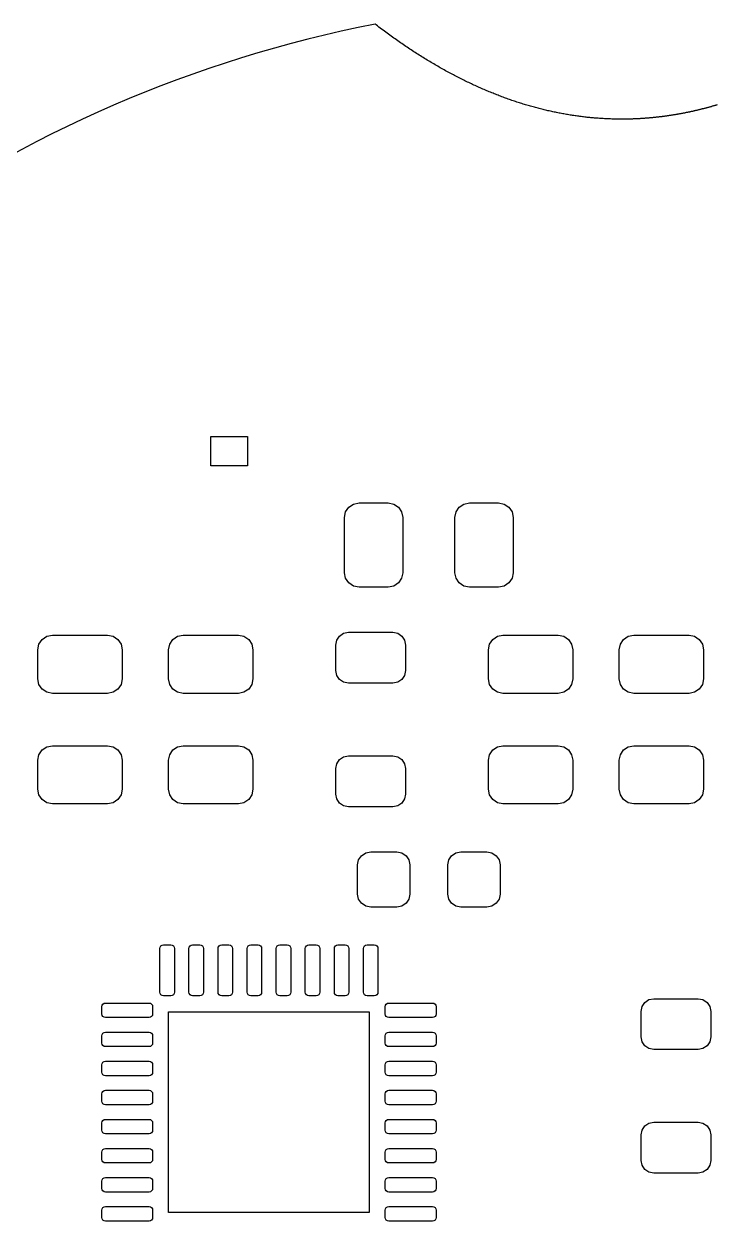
# Model space of a CAD drawing. Extents: x 0 to 44, y 0 to 43.6.
# Drawn here: x 11.72 to 23.64, y 22.9 to 43.59 of the extents above; entities that cross this region are included whole.
import ezdxf

# ---------------------------------------------------------------- set-up
doc = ezdxf.new("R2010")
doc.units = 0
doc.layers.add('BLACK', color=7, linetype='CONTINUOUS')
doc.layers.add('WHITE', color=7, linetype='CONTINUOUS')

msp = doc.modelspace()

# ---------------------------------------------------------------- linework, layer by layer
at = {"layer": 'BLACK', "linetype": 'CONTINUOUS'}
for p, q in [((14.934556, 35.993393), (14.934556, 36.493393)), ((14.934556, 36.493393), (15.564556, 36.493393)), ((15.564556, 36.493393), (15.564556, 35.993393)), ((15.564556, 35.993393), (14.934556, 35.993393)), ((17.234556, 35.103393), (17.253586, 35.199064)), ((17.253586, 35.199064), (17.307779, 35.28017)), ((17.307779, 35.28017), (17.388885, 35.334363)), ((17.388885, 35.334363), (17.484556, 35.353393)), ((17.484556, 35.353393), (17.984556, 35.353393)), ((17.984556, 35.353393), (18.080227, 35.334363)), ((18.080227, 35.334363), (18.161333, 35.28017)), ((18.161333, 35.28017), (18.215526, 35.199064)), ((18.215526, 35.199064), (18.234556, 35.103393)), ((19.134556, 35.103393), (19.153586, 35.199064)), ((19.153586, 35.199064), (19.207779, 35.28017)), ((19.207779, 35.28017), (19.288885, 35.334363)), ((19.288885, 35.334363), (19.384556, 35.353393)), ((19.384556, 35.353393), (19.884556, 35.353393)), ((19.884556, 35.353393), (19.980227, 35.334363)), ((19.980227, 35.334363), (20.061333, 35.28017)), ((20.061333, 35.28017), (20.115526, 35.199064)), ((20.115526, 35.199064), (20.134556, 35.103393)), ((17.234556, 34.153393), (17.234556, 35.103393)), ((18.234556, 35.103393), (18.234556, 34.153393)), ((19.134556, 34.153393), (19.134556, 35.103393)), ((20.134556, 35.103393), (20.134556, 34.153393)), ((17.253586, 34.057722), (17.234556, 34.153393)), ((18.234556, 34.153393), (18.215526, 34.057722)), ((19.153586, 34.057722), (19.134556, 34.153393)), ((20.134556, 34.153393), (20.115526, 34.057722)), ((17.307779, 33.976616), (17.253586, 34.057722)), ((17.388885, 33.922423), (17.307779, 33.976616)), ((17.484556, 33.903393), (17.388885, 33.922423)), ((18.080227, 33.922423), (17.984556, 33.903393)), ((18.161333, 33.976616), (18.080227, 33.922423)), ((18.215526, 34.057722), (18.161333, 33.976616)), ((19.207779, 33.976616), (19.153586, 34.057722)), ((19.288885, 33.922423), (19.207779, 33.976616)), ((19.384556, 33.903393), (19.288885, 33.922423)), ((19.980227, 33.922423), (19.884556, 33.903393)), ((20.061333, 33.976616), (19.980227, 33.922423)), ((20.115526, 34.057722), (20.061333, 33.976616)), ((17.984556, 33.903393), (17.484556, 33.903393)), ((19.884556, 33.903393), (19.384556, 33.903393)), ((17.148626, 33.064323), (17.219594, 33.111742)), ((17.219594, 33.111742), (17.303306, 33.128393)), ((17.303306, 33.128393), (18.065806, 33.128393)), ((18.065806, 33.128393), (18.149518, 33.111742)), ((18.149518, 33.111742), (18.220486, 33.064323)), ((11.959556, 32.828393), (11.978586, 32.924064)), ((11.978586, 32.924064), (12.032779, 33.00517)), ((12.032779, 33.00517), (12.113885, 33.059363)), ((12.113885, 33.059363), (12.209556, 33.078393)), ((12.209556, 33.078393), (13.159556, 33.078393)), ((13.159556, 33.078393), (13.255227, 33.059363)), ((13.255227, 33.059363), (13.336333, 33.00517)), ((13.336333, 33.00517), (13.390526, 32.924064)), ((13.390526, 32.924064), (13.409556, 32.828393)), ((14.209556, 32.828393), (14.228586, 32.924064)), ((14.228586, 32.924064), (14.282779, 33.00517)), ((14.282779, 33.00517), (14.363885, 33.059363)), ((14.363885, 33.059363), (14.459556, 33.078393)), ((14.459556, 33.078393), (15.409556, 33.078393)), ((15.409556, 33.078393), (15.505227, 33.059363)), ((15.505227, 33.059363), (15.586333, 33.00517)), ((15.586333, 33.00517), (15.640526, 32.924064)), ((15.640526, 32.924064), (15.659556, 32.828393)), ((17.084556, 32.909643), (17.101207, 32.993355)), ((17.084556, 32.472143), (17.084556, 32.909643)), ((17.101207, 32.993355), (17.148626, 33.064323)), ((18.220486, 33.064323), (18.267905, 32.993355)), ((18.267905, 32.993355), (18.284556, 32.909643)), ((18.284556, 32.909643), (18.284556, 32.472143)), ((19.709556, 32.828393), (19.728586, 32.924064)), ((19.728586, 32.924064), (19.782779, 33.00517)), ((19.782779, 33.00517), (19.863885, 33.059363)), ((19.863885, 33.059363), (19.959556, 33.078393)), ((19.959556, 33.078393), (20.909556, 33.078393)), ((20.909556, 33.078393), (21.005227, 33.059363)), ((21.005227, 33.059363), (21.086333, 33.00517)), ((21.086333, 33.00517), (21.140526, 32.924064)), ((21.140526, 32.924064), (21.159556, 32.828393)), ((21.959556, 32.828393), (21.978586, 32.924064)), ((21.978586, 32.924064), (22.032779, 33.00517)), ((22.032779, 33.00517), (22.113885, 33.059363)), ((22.113885, 33.059363), (22.209556, 33.078393)), ((22.209556, 33.078393), (23.159556, 33.078393)), ((23.159556, 33.078393), (23.255227, 33.059363)), ((23.255227, 33.059363), (23.336333, 33.00517)), ((23.336333, 33.00517), (23.390526, 32.924064)), ((23.390526, 32.924064), (23.409556, 32.828393)), ((11.959556, 32.328393), (11.959556, 32.828393)), ((13.409556, 32.828393), (13.409556, 32.328393)), ((14.209556, 32.328393), (14.209556, 32.828393)), ((15.659556, 32.828393), (15.659556, 32.328393)), ((19.709556, 32.328393), (19.709556, 32.828393)), ((21.159556, 32.828393), (21.159556, 32.328393)), ((21.959556, 32.328393), (21.959556, 32.828393)), ((23.409556, 32.828393), (23.409556, 32.328393)), ((11.978586, 32.232722), (11.959556, 32.328393)), ((13.409556, 32.328393), (13.390526, 32.232722)), ((14.228586, 32.232722), (14.209556, 32.328393)), ((15.659556, 32.328393), (15.640526, 32.232722)), ((17.101207, 32.388431), (17.084556, 32.472143)), ((17.148626, 32.317463), (17.101207, 32.388431)), ((17.219594, 32.270044), (17.148626, 32.317463)), ((17.303306, 32.253393), (17.219594, 32.270044)), ((18.149518, 32.270044), (18.065806, 32.253393)), ((18.220486, 32.317463), (18.149518, 32.270044)), ((18.267905, 32.388431), (18.220486, 32.317463)), ((18.284556, 32.472143), (18.267905, 32.388431)), ((19.728586, 32.232722), (19.709556, 32.328393)), ((21.159556, 32.328393), (21.140526, 32.232722)), ((21.978586, 32.232722), (21.959556, 32.328393)), ((23.409556, 32.328393), (23.390526, 32.232722)), ((12.032779, 32.151616), (11.978586, 32.232722)), ((12.113885, 32.097423), (12.032779, 32.151616)), ((12.209556, 32.078393), (12.113885, 32.097423)), ((13.159556, 32.078393), (12.209556, 32.078393)), ((13.255227, 32.097423), (13.159556, 32.078393)), ((13.336333, 32.151616), (13.255227, 32.097423)), ((13.390526, 32.232722), (13.336333, 32.151616)), ((14.282779, 32.151616), (14.228586, 32.232722)), ((14.363885, 32.097423), (14.282779, 32.151616)), ((14.459556, 32.078393), (14.363885, 32.097423)), ((15.409556, 32.078393), (14.459556, 32.078393)), ((15.505227, 32.097423), (15.409556, 32.078393)), ((15.586333, 32.151616), (15.505227, 32.097423)), ((15.640526, 32.232722), (15.586333, 32.151616)), ((18.065806, 32.253393), (17.303306, 32.253393)), ((19.782779, 32.151616), (19.728586, 32.232722)), ((19.863885, 32.097423), (19.782779, 32.151616)), ((19.959556, 32.078393), (19.863885, 32.097423)), ((20.909556, 32.078393), (19.959556, 32.078393)), ((21.005227, 32.097423), (20.909556, 32.078393)), ((21.086333, 32.151616), (21.005227, 32.097423)), ((21.140526, 32.232722), (21.086333, 32.151616)), ((22.032779, 32.151616), (21.978586, 32.232722)), ((22.113885, 32.097423), (22.032779, 32.151616)), ((22.209556, 32.078393), (22.113885, 32.097423)), ((23.159556, 32.078393), (22.209556, 32.078393)), ((23.255227, 32.097423), (23.159556, 32.078393)), ((23.336333, 32.151616), (23.255227, 32.097423)), ((23.390526, 32.232722), (23.336333, 32.151616)), ((11.978586, 31.024064), (12.032779, 31.10517)), ((12.032779, 31.10517), (12.113885, 31.159363)), ((12.113885, 31.159363), (12.209556, 31.178393)), ((12.209556, 31.178393), (13.159556, 31.178393)), ((13.159556, 31.178393), (13.255227, 31.159363)), ((13.255227, 31.159363), (13.336333, 31.10517)), ((13.336333, 31.10517), (13.390526, 31.024064)), ((14.228586, 31.024064), (14.282779, 31.10517)), ((14.282779, 31.10517), (14.363885, 31.159363)), ((14.363885, 31.159363), (14.459556, 31.178393)), ((14.459556, 31.178393), (15.409556, 31.178393)), ((15.409556, 31.178393), (15.505227, 31.159363)), ((15.505227, 31.159363), (15.586333, 31.10517)), ((15.586333, 31.10517), (15.640526, 31.024064)), ((19.728586, 31.024064), (19.782779, 31.10517)), ((19.782779, 31.10517), (19.863885, 31.159363)), ((19.863885, 31.159363), (19.959556, 31.178393)), ((19.959556, 31.178393), (20.909556, 31.178393)), ((20.909556, 31.178393), (21.005227, 31.159363)), ((21.005227, 31.159363), (21.086333, 31.10517)), ((21.086333, 31.10517), (21.140526, 31.024064)), ((21.978586, 31.024064), (22.032779, 31.10517)), ((22.032779, 31.10517), (22.113885, 31.159363)), ((22.113885, 31.159363), (22.209556, 31.178393)), ((22.209556, 31.178393), (23.159556, 31.178393)), ((23.159556, 31.178393), (23.255227, 31.159363)), ((23.255227, 31.159363), (23.336333, 31.10517)), ((23.336333, 31.10517), (23.390526, 31.024064)), ((11.959556, 30.928393), (11.978586, 31.024064)), ((11.959556, 30.428393), (11.959556, 30.928393)), ((13.390526, 31.024064), (13.409556, 30.928393)), ((13.409556, 30.928393), (13.409556, 30.428393)), ((14.209556, 30.928393), (14.228586, 31.024064)), ((14.209556, 30.428393), (14.209556, 30.928393)), ((15.640526, 31.024064), (15.659556, 30.928393)), ((15.659556, 30.928393), (15.659556, 30.428393)), ((17.084556, 30.784643), (17.101207, 30.868355)), ((17.101207, 30.868355), (17.148626, 30.939323)), ((17.148626, 30.939323), (17.219594, 30.986742)), ((17.219594, 30.986742), (17.303306, 31.003393)), ((17.303306, 31.003393), (18.065806, 31.003393)), ((18.065806, 31.003393), (18.149518, 30.986742)), ((18.149518, 30.986742), (18.220486, 30.939323)), ((18.220486, 30.939323), (18.267905, 30.868355)), ((18.267905, 30.868355), (18.284556, 30.784643)), ((19.709556, 30.928393), (19.728586, 31.024064)), ((19.709556, 30.428393), (19.709556, 30.928393)), ((21.140526, 31.024064), (21.159556, 30.928393)), ((21.159556, 30.928393), (21.159556, 30.428393)), ((21.959556, 30.928393), (21.978586, 31.024064)), ((21.959556, 30.428393), (21.959556, 30.928393)), ((23.390526, 31.024064), (23.409556, 30.928393)), ((23.409556, 30.928393), (23.409556, 30.428393)), ((17.084556, 30.347143), (17.084556, 30.784643)), ((18.284556, 30.784643), (18.284556, 30.347143)), ((11.978586, 30.332722), (11.959556, 30.428393)), ((13.409556, 30.428393), (13.390526, 30.332722)), ((14.228586, 30.332722), (14.209556, 30.428393)), ((15.659556, 30.428393), (15.640526, 30.332722)), ((19.728586, 30.332722), (19.709556, 30.428393)), ((21.159556, 30.428393), (21.140526, 30.332722)), ((21.978586, 30.332722), (21.959556, 30.428393)), ((23.409556, 30.428393), (23.390526, 30.332722)), ((12.032779, 30.251616), (11.978586, 30.332722)), ((12.113885, 30.197423), (12.032779, 30.251616)), ((13.336333, 30.251616), (13.255227, 30.197423)), ((13.390526, 30.332722), (13.336333, 30.251616)), ((14.282779, 30.251616), (14.228586, 30.332722)), ((14.363885, 30.197423), (14.282779, 30.251616)), ((15.586333, 30.251616), (15.505227, 30.197423)), ((15.640526, 30.332722), (15.586333, 30.251616)), ((17.101207, 30.263431), (17.084556, 30.347143)), ((17.148626, 30.192463), (17.101207, 30.263431)), ((18.267905, 30.263431), (18.220486, 30.192463)), ((18.284556, 30.347143), (18.267905, 30.263431)), ((19.782779, 30.251616), (19.728586, 30.332722)), ((19.863885, 30.197423), (19.782779, 30.251616)), ((21.086333, 30.251616), (21.005227, 30.197423)), ((21.140526, 30.332722), (21.086333, 30.251616)), ((22.032779, 30.251616), (21.978586, 30.332722)), ((22.113885, 30.197423), (22.032779, 30.251616)), ((23.336333, 30.251616), (23.255227, 30.197423)), ((23.390526, 30.332722), (23.336333, 30.251616)), ((12.209556, 30.178393), (12.113885, 30.197423)), ((13.159556, 30.178393), (12.209556, 30.178393)), ((13.255227, 30.197423), (13.159556, 30.178393)), ((14.459556, 30.178393), (14.363885, 30.197423)), ((15.409556, 30.178393), (14.459556, 30.178393)), ((15.505227, 30.197423), (15.409556, 30.178393)), ((17.219594, 30.145044), (17.148626, 30.192463)), ((17.303306, 30.128393), (17.219594, 30.145044)), ((18.065806, 30.128393), (17.303306, 30.128393)), ((18.149518, 30.145044), (18.065806, 30.128393)), ((18.220486, 30.192463), (18.149518, 30.145044)), ((19.959556, 30.178393), (19.863885, 30.197423)), ((20.909556, 30.178393), (19.959556, 30.178393)), ((21.005227, 30.197423), (20.909556, 30.178393)), ((22.209556, 30.178393), (22.113885, 30.197423)), ((23.159556, 30.178393), (22.209556, 30.178393)), ((23.255227, 30.197423), (23.159556, 30.178393)), ((17.459556, 29.128393), (17.476683, 29.214497)), ((17.476683, 29.214497), (17.525457, 29.287492)), ((17.525457, 29.287492), (17.598452, 29.336266)), ((17.598452, 29.336266), (17.684556, 29.353393)), ((17.684556, 29.353393), (18.134556, 29.353393)), ((18.134556, 29.353393), (18.22066, 29.336266)), ((18.22066, 29.336266), (18.293655, 29.287492)), ((18.293655, 29.287492), (18.342429, 29.214497)), ((18.342429, 29.214497), (18.359556, 29.128393)), ((19.009556, 29.128393), (19.026683, 29.214497)), ((19.026683, 29.214497), (19.075457, 29.287492)), ((19.075457, 29.287492), (19.148452, 29.336266)), ((19.148452, 29.336266), (19.234556, 29.353393)), ((19.234556, 29.353393), (19.684556, 29.353393)), ((19.684556, 29.353393), (19.77066, 29.336266)), ((19.77066, 29.336266), (19.843655, 29.287492)), ((19.843655, 29.287492), (19.892429, 29.214497)), ((19.892429, 29.214497), (19.909556, 29.128393)), ((17.459556, 28.628393), (17.459556, 29.128393)), ((18.359556, 29.128393), (18.359556, 28.628393)), ((19.009556, 28.628393), (19.009556, 29.128393)), ((19.909556, 29.128393), (19.909556, 28.628393)), ((17.476683, 28.542289), (17.459556, 28.628393)), ((18.359556, 28.628393), (18.342429, 28.542289)), ((19.026683, 28.542289), (19.009556, 28.628393)), ((19.909556, 28.628393), (19.892429, 28.542289)), ((17.525457, 28.469294), (17.476683, 28.542289)), ((17.598452, 28.42052), (17.525457, 28.469294)), ((17.684556, 28.403393), (17.598452, 28.42052)), ((18.134556, 28.403393), (17.684556, 28.403393)), ((18.22066, 28.42052), (18.134556, 28.403393)), ((18.293655, 28.469294), (18.22066, 28.42052)), ((18.342429, 28.542289), (18.293655, 28.469294)), ((19.075457, 28.469294), (19.026683, 28.542289)), ((19.148452, 28.42052), (19.075457, 28.469294)), ((19.234556, 28.403393), (19.148452, 28.42052)), ((19.684556, 28.403393), (19.234556, 28.403393)), ((19.77066, 28.42052), (19.684556, 28.403393)), ((19.843655, 28.469294), (19.77066, 28.42052)), ((19.892429, 28.542289), (19.843655, 28.469294)), ((14.064314, 27.714811), (14.077862, 27.735087)), ((14.077862, 27.735087), (14.098138, 27.748635)), ((14.098138, 27.748635), (14.122056, 27.753393)), ((14.122056, 27.753393), (14.247056, 27.753393)), ((14.247056, 27.753393), (14.270974, 27.748635)), ((14.270974, 27.748635), (14.29125, 27.735087)), ((14.29125, 27.735087), (14.304798, 27.714811)), ((14.564314, 27.714811), (14.577862, 27.735087)), ((14.577862, 27.735087), (14.598138, 27.748635)), ((14.598138, 27.748635), (14.622056, 27.753393)), ((14.622056, 27.753393), (14.747056, 27.753393)), ((14.747056, 27.753393), (14.770974, 27.748635)), ((14.770974, 27.748635), (14.79125, 27.735087)), ((14.79125, 27.735087), (14.804798, 27.714811)), ((15.064314, 27.714811), (15.077862, 27.735087)), ((15.077862, 27.735087), (15.098138, 27.748635)), ((15.098138, 27.748635), (15.122056, 27.753393)), ((15.122056, 27.753393), (15.247056, 27.753393)), ((15.247056, 27.753393), (15.270974, 27.748635)), ((15.270974, 27.748635), (15.29125, 27.735087)), ((15.29125, 27.735087), (15.304798, 27.714811)), ((15.564314, 27.714811), (15.577862, 27.735087)), ((15.577862, 27.735087), (15.598138, 27.748635)), ((15.598138, 27.748635), (15.622056, 27.753393)), ((15.622056, 27.753393), (15.747056, 27.753393)), ((15.747056, 27.753393), (15.770974, 27.748635)), ((15.770974, 27.748635), (15.79125, 27.735087)), ((15.79125, 27.735087), (15.804798, 27.714811)), ((16.064314, 27.714811), (16.077862, 27.735087)), ((16.077862, 27.735087), (16.098138, 27.748635)), ((16.098138, 27.748635), (16.122056, 27.753393)), ((16.122056, 27.753393), (16.247056, 27.753393)), ((16.247056, 27.753393), (16.270974, 27.748635)), ((16.270974, 27.748635), (16.29125, 27.735087)), ((16.29125, 27.735087), (16.304798, 27.714811)), ((16.564314, 27.714811), (16.577862, 27.735087)), ((16.577862, 27.735087), (16.598138, 27.748635)), ((16.598138, 27.748635), (16.622056, 27.753393)), ((16.622056, 27.753393), (16.747056, 27.753393)), ((16.747056, 27.753393), (16.770974, 27.748635)), ((16.770974, 27.748635), (16.79125, 27.735087)), ((16.79125, 27.735087), (16.804798, 27.714811)), ((17.064314, 27.714811), (17.077862, 27.735087)), ((17.077862, 27.735087), (17.098138, 27.748635)), ((17.098138, 27.748635), (17.122056, 27.753393)), ((17.122056, 27.753393), (17.247056, 27.753393)), ((17.247056, 27.753393), (17.270974, 27.748635)), ((17.270974, 27.748635), (17.29125, 27.735087)), ((17.29125, 27.735087), (17.304798, 27.714811)), ((17.564314, 27.714811), (17.577862, 27.735087)), ((17.577862, 27.735087), (17.598138, 27.748635)), ((17.598138, 27.748635), (17.622056, 27.753393)), ((17.622056, 27.753393), (17.747056, 27.753393)), ((17.747056, 27.753393), (17.770974, 27.748635)), ((17.770974, 27.748635), (17.79125, 27.735087)), ((17.79125, 27.735087), (17.804798, 27.714811)), ((14.059556, 27.690893), (14.064314, 27.714811)), ((14.059556, 26.940893), (14.059556, 27.690893)), ((14.304798, 27.714811), (14.309556, 27.690893)), ((14.309556, 27.690893), (14.309556, 26.940893)), ((14.559556, 27.690893), (14.564314, 27.714811)), ((14.559556, 26.940893), (14.559556, 27.690893)), ((14.804798, 27.714811), (14.809556, 27.690893)), ((14.809556, 27.690893), (14.809556, 26.940893)), ((15.059556, 27.690893), (15.064314, 27.714811)), ((15.059556, 26.940893), (15.059556, 27.690893)), ((15.304798, 27.714811), (15.309556, 27.690893)), ((15.309556, 27.690893), (15.309556, 26.940893)), ((15.559556, 27.690893), (15.564314, 27.714811)), ((15.559556, 26.940893), (15.559556, 27.690893)), ((15.804798, 27.714811), (15.809556, 27.690893)), ((15.809556, 27.690893), (15.809556, 26.940893)), ((16.059556, 27.690893), (16.064314, 27.714811)), ((16.059556, 26.940893), (16.059556, 27.690893)), ((16.304798, 27.714811), (16.309556, 27.690893)), ((16.309556, 27.690893), (16.309556, 26.940893)), ((16.559556, 27.690893), (16.564314, 27.714811)), ((16.559556, 26.940893), (16.559556, 27.690893)), ((16.804798, 27.714811), (16.809556, 27.690893)), ((16.809556, 27.690893), (16.809556, 26.940893)), ((17.059556, 27.690893), (17.064314, 27.714811)), ((17.059556, 26.940893), (17.059556, 27.690893)), ((17.304798, 27.714811), (17.309556, 27.690893)), ((17.309556, 27.690893), (17.309556, 26.940893)), ((17.559556, 27.690893), (17.564314, 27.714811)), ((17.559556, 26.940893), (17.559556, 27.690893)), ((17.804798, 27.714811), (17.809556, 27.690893)), ((17.809556, 27.690893), (17.809556, 26.940893)), ((14.064314, 26.916975), (14.059556, 26.940893)), ((14.077862, 26.896699), (14.064314, 26.916975)), ((14.098138, 26.883151), (14.077862, 26.896699)), ((14.29125, 26.896699), (14.270974, 26.883151)), ((14.304798, 26.916975), (14.29125, 26.896699)), ((14.309556, 26.940893), (14.304798, 26.916975)), ((14.564314, 26.916975), (14.559556, 26.940893)), ((14.577862, 26.896699), (14.564314, 26.916975)), ((14.598138, 26.883151), (14.577862, 26.896699)), ((14.79125, 26.896699), (14.770974, 26.883151)), ((14.804798, 26.916975), (14.79125, 26.896699)), ((14.809556, 26.940893), (14.804798, 26.916975)), ((15.064314, 26.916975), (15.059556, 26.940893)), ((15.077862, 26.896699), (15.064314, 26.916975)), ((15.098138, 26.883151), (15.077862, 26.896699)), ((15.29125, 26.896699), (15.270974, 26.883151)), ((15.304798, 26.916975), (15.29125, 26.896699)), ((15.309556, 26.940893), (15.304798, 26.916975)), ((15.564314, 26.916975), (15.559556, 26.940893)), ((15.577862, 26.896699), (15.564314, 26.916975)), ((15.598138, 26.883151), (15.577862, 26.896699)), ((15.79125, 26.896699), (15.770974, 26.883151)), ((15.804798, 26.916975), (15.79125, 26.896699)), ((15.809556, 26.940893), (15.804798, 26.916975)), ((16.064314, 26.916975), (16.059556, 26.940893)), ((16.077862, 26.896699), (16.064314, 26.916975)), ((16.098138, 26.883151), (16.077862, 26.896699)), ((16.29125, 26.896699), (16.270974, 26.883151)), ((16.304798, 26.916975), (16.29125, 26.896699)), ((16.309556, 26.940893), (16.304798, 26.916975)), ((16.564314, 26.916975), (16.559556, 26.940893)), ((16.577862, 26.896699), (16.564314, 26.916975)), ((16.598138, 26.883151), (16.577862, 26.896699)), ((16.79125, 26.896699), (16.770974, 26.883151)), ((16.804798, 26.916975), (16.79125, 26.896699)), ((16.809556, 26.940893), (16.804798, 26.916975)), ((17.064314, 26.916975), (17.059556, 26.940893)), ((17.077862, 26.896699), (17.064314, 26.916975)), ((17.098138, 26.883151), (17.077862, 26.896699)), ((17.29125, 26.896699), (17.270974, 26.883151)), ((17.304798, 26.916975), (17.29125, 26.896699)), ((17.309556, 26.940893), (17.304798, 26.916975)), ((17.564314, 26.916975), (17.559556, 26.940893)), ((17.577862, 26.896699), (17.564314, 26.916975)), ((17.598138, 26.883151), (17.577862, 26.896699)), ((17.79125, 26.896699), (17.770974, 26.883151)), ((17.804798, 26.916975), (17.79125, 26.896699)), ((17.809556, 26.940893), (17.804798, 26.916975)), ((13.059556, 26.690893), (13.064314, 26.714811)), ((13.059556, 26.565893), (13.059556, 26.690893)), ((13.064314, 26.714811), (13.077862, 26.735087)), ((13.077862, 26.735087), (13.098138, 26.748635)), ((13.098138, 26.748635), (13.122056, 26.753393)), ((13.122056, 26.753393), (13.872056, 26.753393)), ((13.872056, 26.753393), (13.895974, 26.748635)), ((13.895974, 26.748635), (13.91625, 26.735087)), ((13.91625, 26.735087), (13.929798, 26.714811)), ((13.929798, 26.714811), (13.934556, 26.690893)), ((13.934556, 26.690893), (13.934556, 26.565893)), ((14.122056, 26.878393), (14.098138, 26.883151)), ((14.247056, 26.878393), (14.122056, 26.878393)), ((14.270974, 26.883151), (14.247056, 26.878393)), ((14.622056, 26.878393), (14.598138, 26.883151)), ((14.747056, 26.878393), (14.622056, 26.878393)), ((14.770974, 26.883151), (14.747056, 26.878393)), ((15.122056, 26.878393), (15.098138, 26.883151)), ((15.247056, 26.878393), (15.122056, 26.878393)), ((15.270974, 26.883151), (15.247056, 26.878393)), ((15.622056, 26.878393), (15.598138, 26.883151)), ((15.747056, 26.878393), (15.622056, 26.878393)), ((15.770974, 26.883151), (15.747056, 26.878393)), ((16.122056, 26.878393), (16.098138, 26.883151)), ((16.247056, 26.878393), (16.122056, 26.878393)), ((16.270974, 26.883151), (16.247056, 26.878393)), ((16.622056, 26.878393), (16.598138, 26.883151)), ((16.747056, 26.878393), (16.622056, 26.878393)), ((16.770974, 26.883151), (16.747056, 26.878393)), ((17.122056, 26.878393), (17.098138, 26.883151)), ((17.247056, 26.878393), (17.122056, 26.878393)), ((17.270974, 26.883151), (17.247056, 26.878393)), ((17.622056, 26.878393), (17.598138, 26.883151)), ((17.747056, 26.878393), (17.622056, 26.878393)), ((17.770974, 26.883151), (17.747056, 26.878393)), ((17.934556, 26.690893), (17.939314, 26.714811)), ((17.934556, 26.565893), (17.934556, 26.690893)), ((17.939314, 26.714811), (17.952862, 26.735087)), ((17.952862, 26.735087), (17.973138, 26.748635)), ((17.973138, 26.748635), (17.997056, 26.753393)), ((17.997056, 26.753393), (18.747056, 26.753393)), ((18.747056, 26.753393), (18.770974, 26.748635)), ((18.770974, 26.748635), (18.79125, 26.735087)), ((18.79125, 26.735087), (18.804798, 26.714811)), ((18.804798, 26.714811), (18.809556, 26.690893)), ((18.809556, 26.690893), (18.809556, 26.565893)), ((22.334556, 26.609643), (22.351207, 26.693355)), ((22.351207, 26.693355), (22.398626, 26.764323)), ((22.398626, 26.764323), (22.469594, 26.811742)), ((22.469594, 26.811742), (22.553306, 26.828393)), ((22.553306, 26.828393), (23.315806, 26.828393)), ((23.315806, 26.828393), (23.399518, 26.811742)), ((23.399518, 26.811742), (23.470486, 26.764323)), ((23.470486, 26.764323), (23.517905, 26.693355)), ((23.517905, 26.693355), (23.534556, 26.609643)), ((13.064314, 26.541975), (13.059556, 26.565893)), ((13.077862, 26.521699), (13.064314, 26.541975)), ((13.098138, 26.508151), (13.077862, 26.521699)), ((13.122056, 26.503393), (13.098138, 26.508151)), ((13.872056, 26.503393), (13.122056, 26.503393)), ((13.895974, 26.508151), (13.872056, 26.503393)), ((13.91625, 26.521699), (13.895974, 26.508151)), ((13.929798, 26.541975), (13.91625, 26.521699)), ((13.934556, 26.565893), (13.929798, 26.541975)), ((14.209556, 23.153393), (14.209556, 26.603393)), ((14.209556, 26.603393), (17.659556, 26.603393)), ((17.659556, 26.603393), (17.659556, 23.153393)), ((17.939314, 26.541975), (17.934556, 26.565893)), ((17.952862, 26.521699), (17.939314, 26.541975)), ((17.973138, 26.508151), (17.952862, 26.521699)), ((17.997056, 26.503393), (17.973138, 26.508151)), ((18.747056, 26.503393), (17.997056, 26.503393)), ((18.770974, 26.508151), (18.747056, 26.503393)), ((18.79125, 26.521699), (18.770974, 26.508151)), ((18.804798, 26.541975), (18.79125, 26.521699)), ((18.809556, 26.565893), (18.804798, 26.541975)), ((22.334556, 26.172143), (22.334556, 26.609643)), ((23.534556, 26.609643), (23.534556, 26.172143)), ((13.059556, 26.190893), (13.064314, 26.214811)), ((13.059556, 26.065893), (13.059556, 26.190893)), ((13.064314, 26.041975), (13.059556, 26.065893)), ((13.064314, 26.214811), (13.077862, 26.235087)), ((13.077862, 26.235087), (13.098138, 26.248635)), ((13.098138, 26.248635), (13.122056, 26.253393)), ((13.122056, 26.253393), (13.872056, 26.253393)), ((13.872056, 26.253393), (13.895974, 26.248635)), ((13.895974, 26.248635), (13.91625, 26.235087)), ((13.91625, 26.235087), (13.929798, 26.214811)), ((13.929798, 26.214811), (13.934556, 26.190893)), ((13.934556, 26.065893), (13.929798, 26.041975)), ((13.934556, 26.190893), (13.934556, 26.065893)), ((17.934556, 26.190893), (17.939314, 26.214811)), ((17.934556, 26.065893), (17.934556, 26.190893)), ((17.939314, 26.041975), (17.934556, 26.065893)), ((17.939314, 26.214811), (17.952862, 26.235087)), ((17.952862, 26.235087), (17.973138, 26.248635)), ((17.973138, 26.248635), (17.997056, 26.253393)), ((17.997056, 26.253393), (18.747056, 26.253393)), ((18.747056, 26.253393), (18.770974, 26.248635)), ((18.770974, 26.248635), (18.79125, 26.235087)), ((18.79125, 26.235087), (18.804798, 26.214811)), ((18.804798, 26.214811), (18.809556, 26.190893)), ((18.809556, 26.065893), (18.804798, 26.041975)), ((18.809556, 26.190893), (18.809556, 26.065893)), ((22.351207, 26.088431), (22.334556, 26.172143)), ((22.398626, 26.017463), (22.351207, 26.088431)), ((23.517905, 26.088431), (23.470486, 26.017463)), ((23.534556, 26.172143), (23.517905, 26.088431)), ((13.077862, 26.021699), (13.064314, 26.041975)), ((13.098138, 26.008151), (13.077862, 26.021699)), ((13.122056, 26.003393), (13.098138, 26.008151)), ((13.872056, 26.003393), (13.122056, 26.003393)), ((13.895974, 26.008151), (13.872056, 26.003393)), ((13.91625, 26.021699), (13.895974, 26.008151)), ((13.929798, 26.041975), (13.91625, 26.021699)), ((17.952862, 26.021699), (17.939314, 26.041975)), ((17.973138, 26.008151), (17.952862, 26.021699)), ((17.997056, 26.003393), (17.973138, 26.008151)), ((18.747056, 26.003393), (17.997056, 26.003393)), ((18.770974, 26.008151), (18.747056, 26.003393)), ((18.79125, 26.021699), (18.770974, 26.008151)), ((18.804798, 26.041975), (18.79125, 26.021699)), ((22.469594, 25.970044), (22.398626, 26.017463)), ((22.553306, 25.953393), (22.469594, 25.970044)), ((23.315806, 25.953393), (22.553306, 25.953393)), ((23.399518, 25.970044), (23.315806, 25.953393)), ((23.470486, 26.017463), (23.399518, 25.970044)), ((13.059556, 25.690893), (13.064314, 25.714811)), ((13.059556, 25.565893), (13.059556, 25.690893)), ((13.064314, 25.714811), (13.077862, 25.735087)), ((13.077862, 25.735087), (13.098138, 25.748635)), ((13.098138, 25.748635), (13.122056, 25.753393)), ((13.122056, 25.753393), (13.872056, 25.753393)), ((13.872056, 25.753393), (13.895974, 25.748635)), ((13.895974, 25.748635), (13.91625, 25.735087)), ((13.91625, 25.735087), (13.929798, 25.714811)), ((13.929798, 25.714811), (13.934556, 25.690893)), ((13.934556, 25.690893), (13.934556, 25.565893)), ((17.934556, 25.690893), (17.939314, 25.714811)), ((17.934556, 25.565893), (17.934556, 25.690893)), ((17.939314, 25.714811), (17.952862, 25.735087)), ((17.952862, 25.735087), (17.973138, 25.748635)), ((17.973138, 25.748635), (17.997056, 25.753393)), ((17.997056, 25.753393), (18.747056, 25.753393)), ((18.747056, 25.753393), (18.770974, 25.748635)), ((18.770974, 25.748635), (18.79125, 25.735087)), ((18.79125, 25.735087), (18.804798, 25.714811)), ((18.804798, 25.714811), (18.809556, 25.690893)), ((18.809556, 25.690893), (18.809556, 25.565893)), ((13.064314, 25.541975), (13.059556, 25.565893)), ((13.077862, 25.521699), (13.064314, 25.541975)), ((13.098138, 25.508151), (13.077862, 25.521699)), ((13.122056, 25.503393), (13.098138, 25.508151)), ((13.872056, 25.503393), (13.122056, 25.503393)), ((13.895974, 25.508151), (13.872056, 25.503393)), ((13.91625, 25.521699), (13.895974, 25.508151)), ((13.929798, 25.541975), (13.91625, 25.521699)), ((13.934556, 25.565893), (13.929798, 25.541975)), ((17.939314, 25.541975), (17.934556, 25.565893)), ((17.952862, 25.521699), (17.939314, 25.541975)), ((17.973138, 25.508151), (17.952862, 25.521699)), ((17.997056, 25.503393), (17.973138, 25.508151)), ((18.747056, 25.503393), (17.997056, 25.503393)), ((18.770974, 25.508151), (18.747056, 25.503393)), ((18.79125, 25.521699), (18.770974, 25.508151)), ((18.804798, 25.541975), (18.79125, 25.521699)), ((18.809556, 25.565893), (18.804798, 25.541975)), ((13.064314, 25.214811), (13.077862, 25.235087)), ((13.077862, 25.235087), (13.098138, 25.248635)), ((13.098138, 25.248635), (13.122056, 25.253393)), ((13.122056, 25.253393), (13.872056, 25.253393)), ((13.872056, 25.253393), (13.895974, 25.248635)), ((13.895974, 25.248635), (13.91625, 25.235087)), ((13.91625, 25.235087), (13.929798, 25.214811)), ((17.939314, 25.214811), (17.952862, 25.235087)), ((17.952862, 25.235087), (17.973138, 25.248635)), ((17.973138, 25.248635), (17.997056, 25.253393)), ((17.997056, 25.253393), (18.747056, 25.253393)), ((18.747056, 25.253393), (18.770974, 25.248635)), ((18.770974, 25.248635), (18.79125, 25.235087)), ((18.79125, 25.235087), (18.804798, 25.214811)), ((13.059556, 25.190893), (13.064314, 25.214811)), ((13.059556, 25.065893), (13.059556, 25.190893)), ((13.064314, 25.041975), (13.059556, 25.065893)), ((13.077862, 25.021699), (13.064314, 25.041975)), ((13.929798, 25.041975), (13.91625, 25.021699)), ((13.929798, 25.214811), (13.934556, 25.190893)), ((13.934556, 25.065893), (13.929798, 25.041975)), ((13.934556, 25.190893), (13.934556, 25.065893)), ((17.934556, 25.190893), (17.939314, 25.214811)), ((17.934556, 25.065893), (17.934556, 25.190893)), ((17.939314, 25.041975), (17.934556, 25.065893)), ((17.952862, 25.021699), (17.939314, 25.041975)), ((18.804798, 25.041975), (18.79125, 25.021699)), ((18.804798, 25.214811), (18.809556, 25.190893)), ((18.809556, 25.065893), (18.804798, 25.041975)), ((18.809556, 25.190893), (18.809556, 25.065893)), ((13.098138, 25.008151), (13.077862, 25.021699)), ((13.122056, 25.003393), (13.098138, 25.008151)), ((13.872056, 25.003393), (13.122056, 25.003393)), ((13.895974, 25.008151), (13.872056, 25.003393)), ((13.91625, 25.021699), (13.895974, 25.008151)), ((17.973138, 25.008151), (17.952862, 25.021699)), ((17.997056, 25.003393), (17.973138, 25.008151)), ((18.747056, 25.003393), (17.997056, 25.003393)), ((18.770974, 25.008151), (18.747056, 25.003393)), ((18.79125, 25.021699), (18.770974, 25.008151)), ((13.059556, 24.690893), (13.064314, 24.714811)), ((13.059556, 24.565893), (13.059556, 24.690893)), ((13.064314, 24.714811), (13.077862, 24.735087)), ((13.077862, 24.735087), (13.098138, 24.748635)), ((13.098138, 24.748635), (13.122056, 24.753393)), ((13.122056, 24.753393), (13.872056, 24.753393)), ((13.872056, 24.753393), (13.895974, 24.748635)), ((13.895974, 24.748635), (13.91625, 24.735087)), ((13.91625, 24.735087), (13.929798, 24.714811)), ((13.929798, 24.714811), (13.934556, 24.690893)), ((13.934556, 24.690893), (13.934556, 24.565893)), ((17.934556, 24.690893), (17.939314, 24.714811)), ((17.934556, 24.565893), (17.934556, 24.690893)), ((17.939314, 24.714811), (17.952862, 24.735087)), ((17.952862, 24.735087), (17.973138, 24.748635)), ((17.973138, 24.748635), (17.997056, 24.753393)), ((17.997056, 24.753393), (18.747056, 24.753393)), ((18.747056, 24.753393), (18.770974, 24.748635)), ((18.770974, 24.748635), (18.79125, 24.735087)), ((18.79125, 24.735087), (18.804798, 24.714811)), ((18.804798, 24.714811), (18.809556, 24.690893)), ((18.809556, 24.690893), (18.809556, 24.565893)), ((22.351207, 24.568355), (22.398626, 24.639323)), ((22.398626, 24.639323), (22.469594, 24.686742)), ((22.469594, 24.686742), (22.553306, 24.703393)), ((22.553306, 24.703393), (23.315806, 24.703393)), ((23.315806, 24.703393), (23.399518, 24.686742)), ((23.399518, 24.686742), (23.470486, 24.639323)), ((23.470486, 24.639323), (23.517905, 24.568355)), ((13.064314, 24.541975), (13.059556, 24.565893)), ((13.077862, 24.521699), (13.064314, 24.541975)), ((13.098138, 24.508151), (13.077862, 24.521699)), ((13.122056, 24.503393), (13.098138, 24.508151)), ((13.872056, 24.503393), (13.122056, 24.503393)), ((13.895974, 24.508151), (13.872056, 24.503393)), ((13.91625, 24.521699), (13.895974, 24.508151)), ((13.929798, 24.541975), (13.91625, 24.521699)), ((13.934556, 24.565893), (13.929798, 24.541975)), ((17.939314, 24.541975), (17.934556, 24.565893)), ((17.952862, 24.521699), (17.939314, 24.541975)), ((17.973138, 24.508151), (17.952862, 24.521699)), ((17.997056, 24.503393), (17.973138, 24.508151)), ((18.747056, 24.503393), (17.997056, 24.503393)), ((18.770974, 24.508151), (18.747056, 24.503393)), ((18.79125, 24.521699), (18.770974, 24.508151)), ((18.804798, 24.541975), (18.79125, 24.521699)), ((18.809556, 24.565893), (18.804798, 24.541975)), ((22.334556, 24.484643), (22.351207, 24.568355)), ((22.334556, 24.047143), (22.334556, 24.484643)), ((23.517905, 24.568355), (23.534556, 24.484643)), ((23.534556, 24.484643), (23.534556, 24.047143)), ((13.059556, 24.190893), (13.064314, 24.214811)), ((13.064314, 24.214811), (13.077862, 24.235087)), ((13.077862, 24.235087), (13.098138, 24.248635)), ((13.098138, 24.248635), (13.122056, 24.253393)), ((13.122056, 24.253393), (13.872056, 24.253393)), ((13.872056, 24.253393), (13.895974, 24.248635)), ((13.895974, 24.248635), (13.91625, 24.235087)), ((13.91625, 24.235087), (13.929798, 24.214811)), ((13.929798, 24.214811), (13.934556, 24.190893)), ((17.934556, 24.190893), (17.939314, 24.214811)), ((17.939314, 24.214811), (17.952862, 24.235087)), ((17.952862, 24.235087), (17.973138, 24.248635)), ((17.973138, 24.248635), (17.997056, 24.253393)), ((17.997056, 24.253393), (18.747056, 24.253393)), ((18.747056, 24.253393), (18.770974, 24.248635)), ((18.770974, 24.248635), (18.79125, 24.235087)), ((18.79125, 24.235087), (18.804798, 24.214811)), ((18.804798, 24.214811), (18.809556, 24.190893)), ((13.059556, 24.065893), (13.059556, 24.190893)), ((13.064314, 24.041975), (13.059556, 24.065893)), ((13.077862, 24.021699), (13.064314, 24.041975)), ((13.098138, 24.008151), (13.077862, 24.021699)), ((13.122056, 24.003393), (13.098138, 24.008151)), ((13.872056, 24.003393), (13.122056, 24.003393)), ((13.895974, 24.008151), (13.872056, 24.003393)), ((13.91625, 24.021699), (13.895974, 24.008151)), ((13.929798, 24.041975), (13.91625, 24.021699)), ((13.934556, 24.065893), (13.929798, 24.041975)), ((13.934556, 24.190893), (13.934556, 24.065893)), ((17.934556, 24.065893), (17.934556, 24.190893)), ((17.939314, 24.041975), (17.934556, 24.065893)), ((17.952862, 24.021699), (17.939314, 24.041975)), ((17.973138, 24.008151), (17.952862, 24.021699)), ((17.997056, 24.003393), (17.973138, 24.008151)), ((18.747056, 24.003393), (17.997056, 24.003393)), ((18.770974, 24.008151), (18.747056, 24.003393)), ((18.79125, 24.021699), (18.770974, 24.008151)), ((18.804798, 24.041975), (18.79125, 24.021699)), ((18.809556, 24.065893), (18.804798, 24.041975)), ((18.809556, 24.190893), (18.809556, 24.065893)), ((22.351207, 23.963431), (22.334556, 24.047143)), ((23.534556, 24.047143), (23.517905, 23.963431)), ((22.398626, 23.892463), (22.351207, 23.963431)), ((22.469594, 23.845044), (22.398626, 23.892463)), ((22.553306, 23.828393), (22.469594, 23.845044)), ((23.315806, 23.828393), (22.553306, 23.828393)), ((23.399518, 23.845044), (23.315806, 23.828393)), ((23.470486, 23.892463), (23.399518, 23.845044)), ((23.517905, 23.963431), (23.470486, 23.892463)), ((13.059556, 23.690893), (13.064314, 23.714811)), ((13.059556, 23.565893), (13.059556, 23.690893)), ((13.064314, 23.714811), (13.077862, 23.735087)), ((13.077862, 23.735087), (13.098138, 23.748635)), ((13.098138, 23.748635), (13.122056, 23.753393)), ((13.122056, 23.753393), (13.872056, 23.753393)), ((13.872056, 23.753393), (13.895974, 23.748635)), ((13.895974, 23.748635), (13.91625, 23.735087)), ((13.91625, 23.735087), (13.929798, 23.714811)), ((13.929798, 23.714811), (13.934556, 23.690893)), ((13.934556, 23.690893), (13.934556, 23.565893)), ((17.934556, 23.690893), (17.939314, 23.714811)), ((17.934556, 23.565893), (17.934556, 23.690893)), ((17.939314, 23.714811), (17.952862, 23.735087)), ((17.952862, 23.735087), (17.973138, 23.748635)), ((17.973138, 23.748635), (17.997056, 23.753393)), ((17.997056, 23.753393), (18.747056, 23.753393)), ((18.747056, 23.753393), (18.770974, 23.748635)), ((18.770974, 23.748635), (18.79125, 23.735087)), ((18.79125, 23.735087), (18.804798, 23.714811)), ((18.804798, 23.714811), (18.809556, 23.690893)), ((18.809556, 23.690893), (18.809556, 23.565893)), ((13.064314, 23.541975), (13.059556, 23.565893)), ((13.077862, 23.521699), (13.064314, 23.541975)), ((13.098138, 23.508151), (13.077862, 23.521699)), ((13.122056, 23.503393), (13.098138, 23.508151)), ((13.872056, 23.503393), (13.122056, 23.503393)), ((13.895974, 23.508151), (13.872056, 23.503393)), ((13.91625, 23.521699), (13.895974, 23.508151)), ((13.929798, 23.541975), (13.91625, 23.521699)), ((13.934556, 23.565893), (13.929798, 23.541975)), ((17.939314, 23.541975), (17.934556, 23.565893)), ((17.952862, 23.521699), (17.939314, 23.541975)), ((17.973138, 23.508151), (17.952862, 23.521699)), ((17.997056, 23.503393), (17.973138, 23.508151)), ((18.747056, 23.503393), (17.997056, 23.503393)), ((18.770974, 23.508151), (18.747056, 23.503393)), ((18.79125, 23.521699), (18.770974, 23.508151)), ((18.804798, 23.541975), (18.79125, 23.521699)), ((18.809556, 23.565893), (18.804798, 23.541975)), ((13.059556, 23.190893), (13.064314, 23.214811)), ((13.059556, 23.065893), (13.059556, 23.190893)), ((13.064314, 23.214811), (13.077862, 23.235087)), ((13.077862, 23.235087), (13.098138, 23.248635)), ((13.098138, 23.248635), (13.122056, 23.253393)), ((13.122056, 23.253393), (13.872056, 23.253393)), ((13.872056, 23.253393), (13.895974, 23.248635)), ((13.895974, 23.248635), (13.91625, 23.235087)), ((13.91625, 23.235087), (13.929798, 23.214811)), ((13.929798, 23.214811), (13.934556, 23.190893)), ((13.934556, 23.190893), (13.934556, 23.065893)), ((17.934556, 23.190893), (17.939314, 23.214811)), ((17.934556, 23.065893), (17.934556, 23.190893)), ((17.939314, 23.214811), (17.952862, 23.235087)), ((17.952862, 23.235087), (17.973138, 23.248635)), ((17.973138, 23.248635), (17.997056, 23.253393)), ((17.997056, 23.253393), (18.747056, 23.253393)), ((18.747056, 23.253393), (18.770974, 23.248635)), ((18.770974, 23.248635), (18.79125, 23.235087)), ((18.79125, 23.235087), (18.804798, 23.214811)), ((18.804798, 23.214811), (18.809556, 23.190893)), ((18.809556, 23.190893), (18.809556, 23.065893)), ((13.064314, 23.041975), (13.059556, 23.065893)), ((13.077862, 23.021699), (13.064314, 23.041975)), ((13.098138, 23.008151), (13.077862, 23.021699)), ((13.122056, 23.003393), (13.098138, 23.008151)), ((13.872056, 23.003393), (13.122056, 23.003393)), ((13.895974, 23.008151), (13.872056, 23.003393)), ((13.91625, 23.021699), (13.895974, 23.008151)), ((13.929798, 23.041975), (13.91625, 23.021699)), ((13.934556, 23.065893), (13.929798, 23.041975)), ((17.659556, 23.153393), (14.209556, 23.153393)), ((17.939314, 23.041975), (17.934556, 23.065893)), ((17.952862, 23.021699), (17.939314, 23.041975)), ((17.973138, 23.008151), (17.952862, 23.021699)), ((17.997056, 23.003393), (17.973138, 23.008151)), ((18.747056, 23.003393), (17.997056, 23.003393)), ((18.770974, 23.008151), (18.747056, 23.003393)), ((18.79125, 23.021699), (18.770974, 23.008151)), ((18.804798, 23.041975), (18.79125, 23.021699)), ((18.809556, 23.065893), (18.804798, 23.041975))]:
    msp.add_line(p, q, dxfattribs=at)
at = {"layer": 'WHITE', "linetype": 'CONTINUOUS'}
for p, q in [((17.778967, 43.572729), (17.75977, 43.587507)), ((17.802488, 43.554714), (17.778967, 43.572729)), ((17.825985, 43.536818), (17.802488, 43.554714)), ((17.849457, 43.519041), (17.825985, 43.536818)), ((17.872906, 43.501382), (17.849457, 43.519041)), ((17.89633, 43.483841), (17.872906, 43.501382)), ((17.919731, 43.466418), (17.89633, 43.483841)), ((17.943108, 43.449111), (17.919731, 43.466418)), ((17.966461, 43.431922), (17.943108, 43.449111)), ((17.98979, 43.414849), (17.966461, 43.431922)), ((18.013096, 43.397892), (17.98979, 43.414849)), ((18.036379, 43.381051), (18.013096, 43.397892)), ((18.059638, 43.364326), (18.036379, 43.381051)), ((18.082874, 43.347715), (18.059638, 43.364326)), ((18.106087, 43.331219), (18.082874, 43.347715)), ((18.129276, 43.314837), (18.106087, 43.331219)), ((18.152443, 43.29857), (18.129276, 43.314837)), ((18.175587, 43.282415), (18.152443, 43.29857)), ((18.198708, 43.266374), (18.175587, 43.282415)), ((18.221806, 43.250446), (18.198708, 43.266374)), ((18.244882, 43.234631), (18.221806, 43.250446)), ((18.267936, 43.218927), (18.244882, 43.234631)), ((18.290966, 43.203336), (18.267936, 43.218927)), ((18.313975, 43.187856), (18.290966, 43.203336)), ((18.336961, 43.172487), (18.313975, 43.187856)), ((18.359925, 43.157229), (18.336961, 43.172487)), ((18.382868, 43.142081), (18.359925, 43.157229)), ((18.405788, 43.127043), (18.382868, 43.142081)), ((18.428686, 43.112115), (18.405788, 43.127043)), ((18.451563, 43.097297), (18.428686, 43.112115)), ((18.474418, 43.082588), (18.451563, 43.097297)), ((18.497251, 43.067987), (18.474418, 43.082588)), ((18.520063, 43.053495), (18.497251, 43.067987)), ((18.542854, 43.039111), (18.520063, 43.053495)), ((18.565623, 43.024835), (18.542854, 43.039111)), ((18.588372, 43.010667), (18.565623, 43.024835)), ((18.611099, 42.996605), (18.588372, 43.010667)), ((18.633805, 42.98265), (18.611099, 42.996605)), ((18.656491, 42.968802), (18.633805, 42.98265)), ((18.679156, 42.95506), (18.656491, 42.968802)), ((18.7018, 42.941424), (18.679156, 42.95506)), ((18.724424, 42.927893), (18.7018, 42.941424)), ((18.747027, 42.914468), (18.724424, 42.927893)), ((18.76961, 42.901147), (18.747027, 42.914468)), ((18.792172, 42.887931), (18.76961, 42.901147)), ((18.814715, 42.874819), (18.792172, 42.887931)), ((18.837238, 42.861812), (18.814715, 42.874819)), ((18.85974, 42.848907), (18.837238, 42.861812)), ((18.882223, 42.836107), (18.85974, 42.848907)), ((18.904687, 42.823409), (18.882223, 42.836107)), ((18.92713, 42.810814), (18.904687, 42.823409)), ((18.949554, 42.798322), (18.92713, 42.810814)), ((18.971959, 42.785931), (18.949554, 42.798322)), ((18.994345, 42.773643), (18.971959, 42.785931)), ((19.016712, 42.761456), (18.994345, 42.773643)), ((19.039059, 42.749371), (19.016712, 42.761456)), ((19.061388, 42.737386), (19.039059, 42.749371)), ((19.083697, 42.725502), (19.061388, 42.737386)), ((19.105989, 42.713719), (19.083697, 42.725502)), ((19.128261, 42.702035), (19.105989, 42.713719)), ((19.150515, 42.690452), (19.128261, 42.702035)), ((19.172751, 42.678968), (19.150515, 42.690452)), ((19.194968, 42.667583), (19.172751, 42.678968)), ((19.217168, 42.656297), (19.194968, 42.667583)), ((19.239349, 42.64511), (19.217168, 42.656297)), ((19.261513, 42.634022), (19.239349, 42.64511)), ((19.283658, 42.623031), (19.261513, 42.634022)), ((19.305786, 42.612139), (19.283658, 42.623031)), ((19.327897, 42.601344), (19.305786, 42.612139)), ((19.34999, 42.590646), (19.327897, 42.601344)), ((19.372066, 42.580046), (19.34999, 42.590646)), ((19.394124, 42.569542), (19.372066, 42.580046)), ((19.416166, 42.559135), (19.394124, 42.569542)), ((19.43819, 42.548825), (19.416166, 42.559135)), ((19.460198, 42.53861), (19.43819, 42.548825)), ((19.482189, 42.528491), (19.460198, 42.53861)), ((19.504163, 42.518468), (19.482189, 42.528491)), ((19.526121, 42.50854), (19.504163, 42.518468)), ((19.548063, 42.498707), (19.526121, 42.50854)), ((19.569988, 42.488968), (19.548063, 42.498707)), ((19.591897, 42.479324), (19.569988, 42.488968)), ((19.613791, 42.469775), (19.591897, 42.479324)), ((19.635668, 42.46032), (19.613791, 42.469775)), ((19.65753, 42.450958), (19.635668, 42.46032)), ((19.679376, 42.44169), (19.65753, 42.450958)), ((19.701206, 42.432515), (19.679376, 42.44169)), ((19.723022, 42.423433), (19.701206, 42.432515)), ((19.744821, 42.414445), (19.723022, 42.423433)), ((19.766606, 42.405548), (19.744821, 42.414445)), ((19.788376, 42.396745), (19.766606, 42.405548)), ((19.810131, 42.388033), (19.788376, 42.396745)), ((19.831871, 42.379413), (19.810131, 42.388033)), ((19.853597, 42.370885), (19.831871, 42.379413)), ((19.875308, 42.362449), (19.853597, 42.370885)), ((19.897005, 42.354103), (19.875308, 42.362449)), ((19.918687, 42.345849), (19.897005, 42.354103)), ((19.940356, 42.337686), (19.918687, 42.345849)), ((19.96201, 42.329613), (19.940356, 42.337686)), ((19.983651, 42.32163), (19.96201, 42.329613)), ((20.005278, 42.313738), (19.983651, 42.32163)), ((20.026891, 42.305936), (20.005278, 42.313738)), ((20.048491, 42.298224), (20.026891, 42.305936)), ((20.070078, 42.290601), (20.048491, 42.298224)), ((20.091651, 42.283067), (20.070078, 42.290601)), ((20.113212, 42.275623), (20.091651, 42.283067)), ((20.134759, 42.268267), (20.113212, 42.275623)), ((20.156294, 42.261001), (20.134759, 42.268267)), ((20.177816, 42.253823), (20.156294, 42.261001)), ((20.199325, 42.246733), (20.177816, 42.253823)), ((20.220822, 42.239732), (20.199325, 42.246733)), ((20.242307, 42.232818), (20.220822, 42.239732)), ((20.26378, 42.225993), (20.242307, 42.232818)), ((20.285241, 42.219255), (20.26378, 42.225993)), ((20.30669, 42.212604), (20.285241, 42.219255)), ((20.328127, 42.206041), (20.30669, 42.212604)), ((20.349552, 42.199565), (20.328127, 42.206041)), ((20.370967, 42.193175), (20.349552, 42.199565)), ((23.644453, 42.197768), (23.633741, 42.194573)), ((20.39237, 42.186873), (20.370967, 42.193175)), ((20.413761, 42.180657), (20.39237, 42.186873)), ((20.435142, 42.174527), (20.413761, 42.180657)), ((20.456512, 42.168484), (20.435142, 42.174527)), ((20.477871, 42.162527), (20.456512, 42.168484)), ((20.49922, 42.156656), (20.477871, 42.162527)), ((20.520558, 42.15087), (20.49922, 42.156656)), ((20.541885, 42.14517), (20.520558, 42.15087)), ((20.563203, 42.139556), (20.541885, 42.14517)), ((20.58451, 42.134026), (20.563203, 42.139556)), ((20.605808, 42.128582), (20.58451, 42.134026)), ((20.627096, 42.123223), (20.605808, 42.128582)), ((20.648374, 42.117949), (20.627096, 42.123223)), ((20.669643, 42.112759), (20.648374, 42.117949)), ((20.690902, 42.107654), (20.669643, 42.112759)), ((20.712152, 42.102633), (20.690902, 42.107654)), ((20.733393, 42.097697), (20.712152, 42.102633)), ((20.754626, 42.092844), (20.733393, 42.097697)), ((20.775849, 42.088076), (20.754626, 42.092844)), ((20.797064, 42.083391), (20.775849, 42.088076)), ((20.81827, 42.07879), (20.797064, 42.083391)), ((20.839468, 42.074273), (20.81827, 42.07879)), ((20.860658, 42.069839), (20.839468, 42.074273)), ((20.88184, 42.065489), (20.860658, 42.069839)), ((20.903014, 42.061222), (20.88184, 42.065489)), ((20.92418, 42.057038), (20.903014, 42.061222)), ((20.945338, 42.052936), (20.92418, 42.057038)), ((20.966489, 42.048918), (20.945338, 42.052936)), ((20.987633, 42.044983), (20.966489, 42.048918)), ((21.00877, 42.04113), (20.987633, 42.044983)), ((21.029899, 42.037359), (21.00877, 42.04113)), ((21.051022, 42.033671), (21.029899, 42.037359)), ((21.072138, 42.030066), (21.051022, 42.033671)), ((21.093247, 42.026542), (21.072138, 42.030066)), ((21.11435, 42.023101), (21.093247, 42.026542)), ((21.135447, 42.019742), (21.11435, 42.023101)), ((21.156537, 42.016464), (21.135447, 42.019742)), ((21.177622, 42.013269), (21.156537, 42.016464)), ((21.1987, 42.010155), (21.177622, 42.013269)), ((21.219773, 42.007123), (21.1987, 42.010155)), ((21.240841, 42.004173), (21.219773, 42.007123)), ((21.261903, 42.001303), (21.240841, 42.004173)), ((21.282959, 41.998516), (21.261903, 42.001303)), ((21.304011, 41.995809), (21.282959, 41.998516)), ((21.325058, 41.993184), (21.304011, 41.995809)), ((21.3461, 41.99064), (21.325058, 41.993184)), ((21.367137, 41.988178), (21.3461, 41.99064)), ((22.647633, 41.989898), (22.637113, 41.988669)), ((22.658156, 41.991148), (22.647633, 41.989898)), ((22.668678, 41.992419), (22.658156, 41.991148)), ((22.679204, 41.993709), (22.668678, 41.992419)), ((22.689729, 41.99502), (22.679204, 41.993709)), ((22.700256, 41.996352), (22.689729, 41.99502)), ((22.710784, 41.997703), (22.700256, 41.996352)), ((22.721314, 41.999075), (22.710784, 41.997703)), ((22.731844, 42.000467), (22.721314, 41.999075)), ((22.742377, 42.00188), (22.731844, 42.000467)), ((22.75291, 42.003313), (22.742377, 42.00188)), ((22.763446, 42.004766), (22.75291, 42.003313)), ((22.773981, 42.00624), (22.763446, 42.004766)), ((22.78452, 42.007734), (22.773981, 42.00624)), ((22.795058, 42.009249), (22.78452, 42.007734)), ((22.8056, 42.010784), (22.795058, 42.009249)), ((22.816141, 42.012339), (22.8056, 42.010784)), ((22.826685, 42.013915), (22.816141, 42.012339)), ((22.83723, 42.015511), (22.826685, 42.013915)), ((22.847777, 42.017128), (22.83723, 42.015511)), ((22.858324, 42.018765), (22.847777, 42.017128)), ((22.868875, 42.020423), (22.858324, 42.018765)), ((22.879425, 42.022101), (22.868875, 42.020423)), ((22.889979, 42.0238), (22.879425, 42.022101)), ((22.900533, 42.02552), (22.889979, 42.0238)), ((22.91109, 42.02726), (22.900533, 42.02552)), ((22.921647, 42.02902), (22.91109, 42.02726)), ((22.932207, 42.030801), (22.921647, 42.02902)), ((22.942768, 42.032602), (22.932207, 42.030801)), ((22.953331, 42.034425), (22.942768, 42.032602)), ((22.963895, 42.036267), (22.953331, 42.034425)), ((22.974462, 42.038131), (22.963895, 42.036267)), ((22.98503, 42.040015), (22.974462, 42.038131)), ((22.9956, 42.04192), (22.98503, 42.040015)), ((23.006171, 42.043845), (22.9956, 42.04192)), ((23.016746, 42.045791), (23.006171, 42.043845)), ((23.02732, 42.047757), (23.016746, 42.045791)), ((23.037898, 42.049745), (23.02732, 42.047757)), ((23.048476, 42.051753), (23.037898, 42.049745)), ((23.059058, 42.053782), (23.048476, 42.051753)), ((23.06964, 42.055831), (23.059058, 42.053782)), ((23.080226, 42.057902), (23.06964, 42.055831)), ((23.090812, 42.059993), (23.080226, 42.057902)), ((23.101402, 42.062105), (23.090812, 42.059993)), ((23.111991, 42.064237), (23.101402, 42.062105)), ((23.122585, 42.066391), (23.111991, 42.064237)), ((23.133179, 42.068565), (23.122585, 42.066391)), ((23.143777, 42.07076), (23.133179, 42.068565)), ((23.154374, 42.072976), (23.143777, 42.07076)), ((23.164976, 42.075213), (23.154374, 42.072976)), ((23.175578, 42.077471), (23.164976, 42.075213)), ((23.186184, 42.07975), (23.175578, 42.077471)), ((23.196791, 42.082049), (23.186184, 42.07975)), ((23.207401, 42.08437), (23.196791, 42.082049)), ((23.218012, 42.086712), (23.207401, 42.08437)), ((23.228626, 42.089074), (23.218012, 42.086712)), ((23.239241, 42.091458), (23.228626, 42.089074)), ((23.249861, 42.093863), (23.239241, 42.091458)), ((23.26048, 42.096288), (23.249861, 42.093863)), ((23.271104, 42.098735), (23.26048, 42.096288)), ((23.281727, 42.101202), (23.271104, 42.098735)), ((23.292356, 42.103691), (23.281727, 42.101202)), ((23.302984, 42.106201), (23.292356, 42.103691)), ((23.313617, 42.108732), (23.302984, 42.106201)), ((23.32425, 42.111284), (23.313617, 42.108732)), ((23.334888, 42.113857), (23.32425, 42.111284)), ((23.345526, 42.116452), (23.334888, 42.113857)), ((23.356168, 42.119068), (23.345526, 42.116452)), ((23.366811, 42.121704), (23.356168, 42.119068)), ((23.377458, 42.124362), (23.366811, 42.121704)), ((23.388105, 42.127041), (23.377458, 42.124362)), ((23.398758, 42.129742), (23.388105, 42.127041)), ((23.40941, 42.132464), (23.398758, 42.129742)), ((23.420067, 42.135207), (23.40941, 42.132464)), ((23.430725, 42.137971), (23.420067, 42.135207)), ((23.441387, 42.140757), (23.430725, 42.137971)), ((23.45205, 42.143564), (23.441387, 42.140757)), ((23.462717, 42.146393), (23.45205, 42.143564)), ((23.473385, 42.149243), (23.462717, 42.146393)), ((23.484057, 42.152114), (23.473385, 42.149243)), ((23.49473, 42.155007), (23.484057, 42.152114)), ((23.505408, 42.157921), (23.49473, 42.155007)), ((23.516086, 42.160857), (23.505408, 42.157921)), ((23.52677, 42.163814), (23.516086, 42.160857)), ((23.537453, 42.166793), (23.52677, 42.163814)), ((23.548142, 42.169793), (23.537453, 42.166793)), ((23.558831, 42.172815), (23.548142, 42.169793)), ((23.569525, 42.175858), (23.558831, 42.172815)), ((23.580219, 42.178923), (23.569525, 42.175858)), ((23.590919, 42.18201), (23.580219, 42.178923)), ((23.601619, 42.185118), (23.590919, 42.18201)), ((23.612325, 42.188248), (23.601619, 42.185118)), ((23.62303, 42.191399), (23.612325, 42.188248)), ((23.633741, 42.194573), (23.62303, 42.191399)), ((21.38817, 41.985796), (21.367137, 41.988178)), ((21.409198, 41.983495), (21.38817, 41.985796)), ((21.430222, 41.981275), (21.409198, 41.983495)), ((21.451242, 41.979136), (21.430222, 41.981275)), ((21.472258, 41.977078), (21.451242, 41.979136)), ((21.493271, 41.9751), (21.472258, 41.977078)), ((21.51428, 41.973203), (21.493271, 41.9751)), ((21.535285, 41.971387), (21.51428, 41.973203)), ((21.556288, 41.969651), (21.535285, 41.971387)), ((21.577287, 41.967996), (21.556288, 41.969651)), ((21.598283, 41.966421), (21.577287, 41.967996)), ((21.619276, 41.964927), (21.598283, 41.966421)), ((21.640266, 41.963512), (21.619276, 41.964927)), ((21.661254, 41.962179), (21.640266, 41.963512)), ((21.68224, 41.960925), (21.661254, 41.962179)), ((21.703223, 41.959752), (21.68224, 41.960925)), ((21.724204, 41.958659), (21.703223, 41.959752)), ((21.745184, 41.957646), (21.724204, 41.958659)), ((21.766161, 41.956714), (21.745184, 41.957646)), ((21.787137, 41.955861), (21.766161, 41.956714)), ((21.808112, 41.955089), (21.787137, 41.955861)), ((21.829085, 41.954397), (21.808112, 41.955089)), ((21.850057, 41.953784), (21.829085, 41.954397)), ((21.871028, 41.953252), (21.850057, 41.953784)), ((21.891998, 41.9528), (21.871028, 41.953252)), ((21.912967, 41.952428), (21.891998, 41.9528)), ((21.933936, 41.952136), (21.912967, 41.952428)), ((21.954905, 41.951924), (21.933936, 41.952136)), ((21.975873, 41.951792), (21.954905, 41.951924)), ((21.996841, 41.95174), (21.975873, 41.951792)), ((22.007325, 41.951744), (21.996841, 41.95174)), ((22.017809, 41.951768), (22.007325, 41.951744)), ((22.028293, 41.951812), (22.017809, 41.951768)), ((22.038777, 41.951876), (22.028293, 41.951812)), ((22.049262, 41.95196), (22.038777, 41.951876)), ((22.059746, 41.952064), (22.049262, 41.95196)), ((22.070231, 41.952188), (22.059746, 41.952064)), ((22.080715, 41.952332), (22.070231, 41.952188)), ((22.0912, 41.952496), (22.080715, 41.952332)), ((22.101685, 41.95268), (22.0912, 41.952496)), ((22.11217, 41.952884), (22.101685, 41.95268)), ((22.122656, 41.953108), (22.11217, 41.952884)), ((22.133142, 41.953352), (22.122656, 41.953108)), ((22.143627, 41.953616), (22.133142, 41.953352)), ((22.154114, 41.9539), (22.143627, 41.953616)), ((22.1646, 41.954204), (22.154114, 41.9539)), ((22.175087, 41.954528), (22.1646, 41.954204)), ((22.185574, 41.954872), (22.175087, 41.954528)), ((22.196062, 41.955236), (22.185574, 41.954872)), ((22.20655, 41.95562), (22.196062, 41.955236)), ((22.217038, 41.956025), (22.20655, 41.95562)), ((22.227527, 41.956449), (22.217038, 41.956025)), ((22.238016, 41.956893), (22.227527, 41.956449)), ((22.248505, 41.957357), (22.238016, 41.956893)), ((22.258996, 41.957842), (22.248505, 41.957357)), ((22.269486, 41.958346), (22.258996, 41.957842)), ((22.279977, 41.958871), (22.269486, 41.958346)), ((22.290469, 41.959415), (22.279977, 41.958871)), ((22.300961, 41.95998), (22.290469, 41.959415)), ((22.311454, 41.960564), (22.300961, 41.95998)), ((22.321947, 41.961169), (22.311454, 41.960564)), ((22.332441, 41.961794), (22.321947, 41.961169)), ((22.342936, 41.962439), (22.332441, 41.961794)), ((22.353431, 41.963104), (22.342936, 41.962439)), ((22.363927, 41.963789), (22.353431, 41.963104)), ((22.374423, 41.964494), (22.363927, 41.963789)), ((22.384921, 41.965219), (22.374423, 41.964494)), ((22.395418, 41.965964), (22.384921, 41.965219)), ((22.405917, 41.96673), (22.395418, 41.965964)), ((22.416416, 41.967515), (22.405917, 41.96673)), ((22.426917, 41.968321), (22.416416, 41.967515)), ((22.437418, 41.969146), (22.426917, 41.968321)), ((22.44792, 41.969992), (22.437418, 41.969146)), ((22.458422, 41.970858), (22.44792, 41.969992)), ((22.468926, 41.971745), (22.458422, 41.970858)), ((22.47943, 41.972651), (22.468926, 41.971745)), ((22.489936, 41.973577), (22.47943, 41.972651)), ((22.500441, 41.974524), (22.489936, 41.973577)), ((22.510949, 41.975491), (22.500441, 41.974524)), ((22.521456, 41.976478), (22.510949, 41.975491)), ((22.531966, 41.977485), (22.521456, 41.976478)), ((22.542475, 41.978512), (22.531966, 41.977485)), ((22.552987, 41.97956), (22.542475, 41.978512)), ((22.563498, 41.980628), (22.552987, 41.97956)), ((22.574012, 41.981716), (22.563498, 41.980628)), ((22.584525, 41.982824), (22.574012, 41.981716)), ((22.595041, 41.983952), (22.584525, 41.982824)), ((22.605557, 41.985101), (22.595041, 41.983952)), ((22.616075, 41.98627), (22.605557, 41.985101)), ((22.626593, 41.987459), (22.616075, 41.98627)), ((22.637113, 41.988669), (22.626593, 41.987459))]:
    msp.add_line(p, q, dxfattribs=at)
at = {"layer": 'WHITE'}
msp.add_arc((21.999996, 22.000003), 21.999997, -258.8874107, -161.1125859, dxfattribs=at)

doc.saveas('drawing.dxf')
